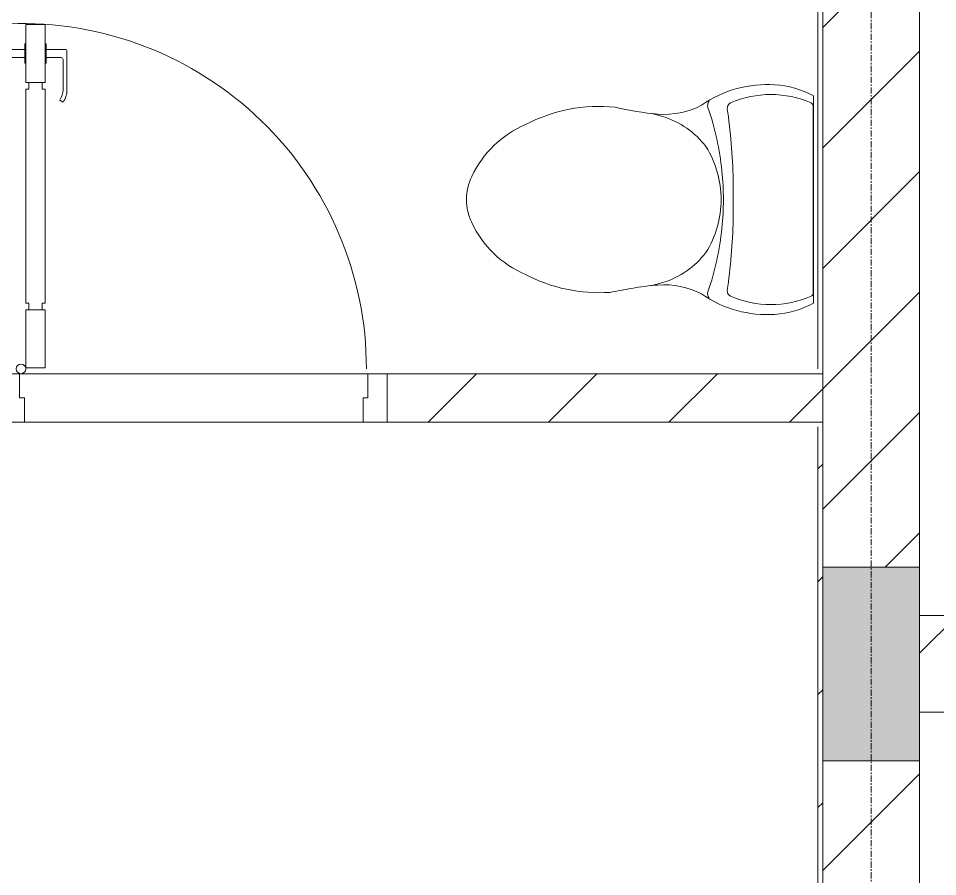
# Model space of a CAD drawing. Header units: millimetres. Extents: x 5359 to 218750, y -16347 to 109893.
# Drawn here: x 75590 to 77490, y 30197 to 31971 of the extents above; entities that cross this region are included whole.
import ezdxf

# ---------------------------------------------------------------- set-up
doc = ezdxf.new("R2010")
doc.units = ezdxf.units.MM
doc.linetypes.add('Grid Line', pattern=[22.225, 12.7, -3.175, 3.175, -3.175])
for name, color, linetype, lineweight in [('0-1', 7, 'Continuous', 5), ('A-DETL-GENF-1', 9, 'Continuous', 9), ('A-DOOR-1', 9, 'Continuous', 9), ('A-FLOR-1', 9, 'Continuous', 9), ('A-WALL-1', 53, 'Continuous', 18), ('A-WALL-2', 9, 'Continuous', 9), ('A-WALL-3', 113, 'Continuous', 18), ('A-WALL-PATT-1', 10, 'Continuous', 9), ('A-WALL-PATT-2', 9, 'Continuous', 9), ('A-WALL-PATT-3', 111, 'Continuous', 9), ('I-WALL-1', 53, 'Continuous', 18), ('P-SANR-FIXT-1', 9, 'Continuous', 9), ('S-COLS-1', 253, 'Continuous', 5), ('S-COLS-2', 53, 'Continuous', 18), ('S-GRID-1', 1, 'Grid Line', 9)]:
    doc.layers.add(name, color=color, linetype=linetype, lineweight=lineweight)
pattern_1 = [(45, (0, 0), (-124.4507934888324, 124.4507934888324), [])]

# ---------------------------------------------------------------- blocks, each defined once
blk = doc.blocks.new('NCV_TKTC_KET CAU_rvt-1-TKCS_MB ĐỊNH VỊ CỔNG-HÀNG RÀO')
at = {"layer": 'S-COLS-1'}
blk.add_hatch(color=256, dxfattribs=at).paths.add_polyline_path([(77452.5642870165, 30436.93603804457), (77452.5642870165, 30836.93603804461), (77252.56428701647, 30836.93603804461), (77252.56428701647, 30436.93603804463)])
at = {"layer": 'A-FLOR-1'}
blk.add_line((77452.6356179937, 31137.36286042179), (77452.6356179937, 32536.93603804454), dxfattribs=at)
at = {"layer": 'S-COLS-2'}
for p, q in [((77452.56428701642, 30836.93603804458), (77252.56428701639, 30836.93603804458)), ((77252.56428701639, 30836.93603804458), (77252.56428701639, 30436.9360380446)), ((77452.56428701642, 30436.93603804453), (77452.56428701642, 30836.93603804458)), ((77252.56428701639, 30436.9360380446), (77452.56428701642, 30436.93603804453))]:
    blk.add_line(p, q, dxfattribs=at)
blk = doc.blocks.new('DOOR_CW_01 CANH MO-PANEL KINH - DIG_02-800x2200-CỬA NHÔM KÍNH-400864-TKCS_MB ĐỊNH VỊ CỔNG-HÀNG RÀO')
at = {"layer": 'A-DETL-GENF-1'}
for p, q in [((-347.0000000000105, 772.0000000009796), (-307.0000000000054, 772.0000000009796)), ((-347.0000000000107, 652.000000000982), (-347.0000000000105, 772.0000000009798)), ((-307.0000000000054, 772.0000000009796), (-307.0000000000056, 652.0000000009819)), ((-349.000000000006, 731.7683564461059), (-347.0000000000059, 731.7683564461059)), ((-349.0000000000062, 692.2316435558546), (-349.0000000000061, 731.768356446106)), ((-347.0000000000062, 692.2316435558546), (-347.000000000006, 731.768356446106)), ((-307.0000000000101, 692.2316435558546), (-307.0000000000101, 731.768356446106)), ((-305.0000000000101, 731.7683564461059), (-307.0000000000101, 731.7683564461059)), ((-305.0000000000101, 692.2316435558546), (-305.0000000000101, 731.768356446106)), ((-392.0000000000061, 637.0000000009805), (-392.0000000000057, 716.4987005529379)), ((-349.0000000000061, 720.4987005529379), (-388.0000000000058, 720.4987005529379)), ((-349.0000000000061, 703.5012994490227), (-380.0000000000059, 703.5012994490227)), ((-305.0000000000101, 720.4987005529376), (-266.0000000000103, 720.4987005529376)), ((-305.00000000001, 703.5012994490227), (-274.0000000000102, 703.5012994490227)), ((-262.0000000000102, 637.0000000009803), (-262.0000000000103, 716.4987005529377)), ((-384.0000000000059, 699.5012994490228), (-384.000000000006, 637.0000000009803)), ((-347.0000000000062, 692.2316435558545), (-349.0000000000062, 692.2316435558545)), ((-307.0000000000101, 692.2316435558545), (-305.0000000000101, 692.2316435558545)), ((-270.0000000000102, 699.5012994490226), (-270.0000000000103, 637.00000000098)), ((-307.0000000000056, 652.000000000982), (-347.0000000000107, 652.000000000982)), ((-313.0000000000056, 652.000000000982), (-341.0000000000107, 652.000000000982)), ((-341.0000000000107, 652.000000000982), (-341.0000000000107, 638.0000000009803)), ((-313.0000000000056, 638.0000000009801), (-313.0000000000056, 652.0000000009818)), ((-347.0000000000107, 638.0000000009801), (-341.0000000000107, 638.0000000009801)), ((-347.0000000000107, 638.0000000009801), (-347.0000000000114, 196.0000000009743)), ((-307.0000000000056, 638.0000000009801), (-313.0000000000056, 638.0000000009801)), ((-307.0000000000063, 196.0000000009743), (-307.0000000000056, 638.0000000009801)), ((-383.861841993011, 611.1890603651834), (-377.3086256386989, 615.7776718559918)), ((-270.1381580070056, 611.1890603651833), (-276.6913743613176, 615.7776718559917)), ((-347.0000000000114, 196.0000000009744), (-341.0000000000114, 196.0000000009744)), ((-341.0000000000114, 196.0000000009744), (-341.0000000000114, 182.0000000009743)), ((-307.0000000000063, 196.0000000009743), (-313.0000000000063, 196.0000000009743)), ((-313.0000000000063, 182.0000000009743), (-313.0000000000063, 196.0000000009744)), ((-307.0000000000055, 182.0000000009742), (-347.0000000000103, 182.0000000009743)), ((-347.0000000000102, 182.0000000009743), (-347.0000000000105, 62.00000000097534)), ((-341.0000000000114, 182.0000000009743), (-313.0000000000063, 182.0000000009742)), ((-307.0000000000057, 62.00000000097528), (-307.0000000000055, 182.0000000009742)), ((-347.0000000000105, 62.00000000097534), (-307.0000000000057, 62.00000000097528))]:
    blk.add_line(p, q, dxfattribs=at)
blk.add_circle((-357.0000000000076, 60.00000000097616), 10, dxfattribs=at)
for centre, radius, start, end in [((-357.0000000000076, 60.00000000097616), 714.0000000000007, 359.9999999999996, 92), ((-388.0000000000057, 716.498700552938), 3.999999999999943, 90, 180), ((-380.0000000000059, 699.5012994490231), 4, 90, 180), ((-274.0000000000103, 699.5012994490226), 4, 0, 90), ((-266.0000000000103, 716.4987005529377), 4, 0, 90), ((-347.0000000000063, 637.0000000009803), 45.00000000000002, 179.9999999999997, 214.9999999999997), ((-347.0000000000063, 637.0000000009803), 36.99999999999984, 179.9999999999999, 214.9999999999999), ((-307.0000000000101, 637.0000000009803), 36.99999999999977, 324.9999999999997, 0), ((-307.0000000000101, 637.0000000009803), 44.99999999999989, 324.9999999999997, 1.447505775030507e-13)]:
    blk.add_arc(centre, radius, start, end, dxfattribs=at)
at = {"layer": 'A-DOOR-1'}
for p, q in [((-360.0000000000086, 50.00000000097387), (-400.000000000008, 50.000000000974)), ((-400.000000000008, 50.000000000974), (-400.0000000000083, -49.99999999999871)), ((-360.0000000000089, 9.672203038491034e-10), (-360.0000000000086, 50.00000000097387)), ((-357.0000000000089, 50.00000000098048), (-332.0000000000089, 50.00000000098048)), ((399.9999999999917, 50.00000000097142), (359.9999999999909, 50.00000000097155)), ((359.9999999999909, 50.00000000097155), (359.9999999999908, 9.650038101938207e-10)), ((399.9999999999914, -50.00000000000129), (399.9999999999917, 50.00000000097142)), ((-350.0000000000079, 9.671925741786918e-10), (-360.0000000000089, 9.672203038491034e-10)), ((-350.000000000008, -49.99999999904497), (-350.0000000000079, 9.671949241507605e-10)), ((359.9999999999908, 9.650038101938207e-10), (349.9999999999898, 9.650376497916114e-10)), ((349.9999999999898, 9.650376497916114e-10), (349.9999999999897, -49.99999999904722)), ((-400.0000000000083, -49.99999999999871), (-350.000000000008, -49.99999999904497)), ((349.9999999999897, -49.99999999904722), (399.9999999999914, -50.00000000000129))]:
    blk.add_line(p, q, dxfattribs=at)
blk = doc.blocks.new('TOILET - TOILET-348229-TKCS_MB ĐỊNH VỊ CỔNG-HÀNG RÀO')
at = {"layer": 'P-SANR-FIXT-1'}
for p, q in [((214.1995318668313, -19.05000000000122), (-214.1995318667546, -19.04999999999851)), ((193.97078499803, -19.91553583143607), (-193.9707849979227, -19.91553583143236)), ((-171.7035516261501, -330.2570353388664), (-178.5826640776578, -355.4610644590122)), ((171.7035516262215, -330.2570353388655), (178.5826640777298, -355.4610644590144))]:
    blk.add_line(p, q, dxfattribs=at)
for centre, radius, start, end in [((-46.13760999738189, -111.133930885133), 191.6357479952151, 151.2809300415396, 176.4513422227688), ((-9.838022255078874, -107.1523688825703), 207.3032811351502, 156.2861880749646, 203.7138119250351), ((-193.7090153667803, -26.38577465451942), 6.475531929314479, 92.31678001281682, 156.2861880749644), ((193.7090153668564, -26.38577465452188), 6.47553192931448, 23.71381192502309, 87.68321998690784), ((9.838022255153959, -107.1523688825704), 207.3032811351502, 336.2861880749622, 23.71381192503435), ((46.13760999745864, -111.1339308851331), 191.6357479952132, 3.548657777229072, 28.71906995845935), ((1.853693360708327, -114.1101153993178), 239.7192469555727, 176.451342222769, 195.2960603541507), ((-1.853693360632019, -114.1101153993178), 239.7192469555715, 344.7039396458467, 3.548657777229256), ((-4.003353977857214, -115.7119893735312), 233.6470971093106, 195.2960603541508, 215.2146594502504), ((-14.30394237479296, -1400.385881402284), 1215.583629418794, 90.3973723660729, 97.40697298192794), ((4.388159971324968e-11, -3462.789958907384), 3278.037309305237, 89.60262763392805, 90.3973723660729), ((14.30394237485165, -1400.385881402284), 1215.583629418795, 82.59302701807263, 89.60262763392828), ((4.003353977931188, -115.7119893735311), 233.6470971093119, 324.7853405497476, 344.7039396458467), ((-189.0800195427674, -185.5076524089137), 11.68855928237306, 205.4104838228699, 277.5788024475714), ((0.5529167513281621, -792.1312904916649), 586.9119850767163, 95.83215379759358, 108.9926663103517), ((178.9093763268637, -2951.264857805509), 2778.442103370485, 97.23514351628582, 97.57880244757047), ((3.282794167370461e-11, -786.7181433958776), 581.470672880702, 84.16784620241312, 95.83215379759358), ((-0.5529167512617627, -792.1312904916649), 586.9119850767158, 71.00733368964713, 84.16784620241312), ((-178.9093763268247, -2951.264857805507), 2778.442103370487, 82.42119755242916, 82.76485648371191), ((189.0800195428416, -185.5076524089161), 11.68855928237307, 262.4211975523414, 334.5895161771278), ((3.571972249606972e-11, -415.9841640074298), 206.1039568836559, 90.00000000000017, 122.0731667070444), ((3.544900571374513e-11, -415.9841640074298), 206.1039568836562, 57.92683329295567, 89.99999999999942), ((-194.9505441312366, -224.1118388292315), 13.81066364226807, 230.6723682122974, 288.9926663103689), ((-0.3874102947869895, -383.9560718636442), 179.5349737637684, 127.4035971626914, 162.5964028373153), ((0.3874102948585643, -383.9560718636442), 179.5349737637686, 17.40359716268476, 52.59640283730875), ((194.9505441313103, -224.111838829234), 13.81066364226808, 251.0073336896472, 309.3276317877064), ((-343.4828822549819, -327.3986474169055), 167.3360765967514, 355.4558907417207, 27.37996643146821), ((343.4828822550533, -327.3986474169097), 167.3360765967504, 152.6200335685317, 184.5441092582795), ((-719.24604541987, -297.5343536763932), 544.2841245188786, 346.0536205488104, 355.4558907417197), ((719.2460454198704, -297.5343536764119), 544.284124518806, 184.544109258279, 190.2879440585227), ((-1948.348746160097, -805.1146347579743), 2171.196004482318, 9.680981042718196, 10.89490707434008), ((137.1458721769089, -461.1864712179135), 329.7550814439056, 174.348719896015, 207.6877737289363), ((-137.1458721768386, -461.1864712179119), 329.7550814439059, 332.3122262710613, 3.683462135593233), ((45.14871311199176, -528.5992639728623), 217.6295211508281, 203.2216389143075, 244.771831349566), ((-45.14871311192206, -528.5992639728618), 217.6295211508283, 295.2281686504313, 336.778361085689), ((3.411031457289937e-11, -624.4228520098749), 111.7023465450977, 244.7718313495653, 295.2281686504309)]:
    blk.add_arc(centre, radius, start, end, dxfattribs=at)
blk = doc.blocks.new('NCV_TKTC_TANG 1_rvt-1-TKCS_MB ĐỊNH VỊ CỔNG-HÀNG RÀO')
at = {"layer": 'A-WALL-PATT-1'}
h = blk.add_hatch(dxfattribs=at)
h.set_pattern_fill('FP_2', color=256, style=0, pattern_type=2)
h.set_pattern_definition(pattern_1)
h.paths.add_polyline_path([(76352.56428701637, 31136.93603804358), (77252.5642870165, 31136.93603804358), (77252.5642870165, 31236.93603804355), (76352.56428701637, 31236.93603804362), (76352.56428701637, 31186.93603804457)])
h.paths.add_polyline_path([(75552.56428701639, 31136.93603804358), (75552.56428701639, 31236.93603804362), (75452.56428701642, 31236.93603804362), (75452.56428701642, 31136.93603804358)])
at = {"layer": 'A-WALL-PATT-2'}
h = blk.add_hatch(dxfattribs=at)
h.set_pattern_fill('FP_3', color=256, style=0, pattern_type=2)
h.set_pattern_definition([(45, (0, 0), (-116.6726188957803, 116.6726188957803), [])])
h.paths.add_polyline_path([(77252.56428701663, 25536.93603804455), (77252.56428701658, 31136.93603804363), (77242.5642870166, 31136.93603804363), (77242.56428701668, 25536.93603804455)])
at = {"layer": 'A-FLOR-1'}
for p, q in [((76312.56428701628, 31236.93603804356), (75592.56428701628, 31236.93603804356)), ((76302.56428701627, 31136.93603804358), (75602.56428701628, 31136.93603804358)), ((75602.56428701628, 31136.93603804527), (76302.56428701628, 31136.93603804527))]:
    blk.add_line(p, q, dxfattribs=at)
at = {"layer": 'A-WALL-1'}
for p, q in [((77252.56428701642, 31236.93603804352), (77242.56428701639, 31236.93603804359)), ((77252.56428701642, 31136.93603804354), (77252.56428701642, 31236.93603804352)), ((77242.56428701653, 31136.93603804354), (77252.56428701642, 31136.93603804354))]:
    blk.add_line(p, q, dxfattribs=at)
at = {"layer": 'A-WALL-2'}
for p, q in [((77242.56428701639, 31236.93603804359), (76352.56428701628, 31236.93603804359)), ((76302.56428701628, 31136.93603804356), (75602.5642870163, 31136.93603804357)), ((76352.56428701628, 31136.93603804354), (77242.56428701653, 31136.93603804354))]:
    blk.add_line(p, q, dxfattribs=at)
at = {"layer": 'I-WALL-1'}
for p, q in [((77242.56428701639, 32526.50921566679), (77242.56428701639, 31246.93603804362)), ((77252.56428701642, 31236.93603804359), (77252.56428701636, 32536.50921566682)), ((77242.56428701639, 31236.93603804359), (77252.56428701642, 31236.93603804359)), ((77252.56428701649, 31136.93603804361), (77242.56428701653, 31136.93603804361)), ((77242.56428701653, 31126.93603804358), (77242.5642870166, 25546.93603804457)), ((77252.56428701656, 25536.93603804454), (77252.56428701649, 31136.93603804361))]:
    blk.add_line(p, q, dxfattribs=at)
at = {"layer": 'A-DOOR-1'}
blk.add_blockref('DOOR_CW_01 CANH MO-PANEL KINH - DIG_02-800x2200-CỬA NHÔM KÍNH-400864-TKCS_MB ĐỊNH VỊ CỔNG-HÀNG RÀO', (75952.5642870163, 31186.93603804356), dxfattribs=at)
at = {"layer": 'P-SANR-FIXT-1', "rotation": 269.9999999999995}
blk.add_blockref('TOILET - TOILET-348229-TKCS_MB ĐỊNH VỊ CỔNG-HÀNG RÀO', (77252.5642870164, 31596.93603804356), dxfattribs=at)

msp = doc.modelspace()

# ---------------------------------------------------------------- hatches: boundary and pattern name
at = {"layer": 'A-WALL-PATT-3'}
h = msp.add_hatch(dxfattribs=at)
h.set_pattern_fill('FP_1', color=256, style=0, pattern_type=2)
h.set_pattern_definition(pattern_1)
h.paths.add_polyline_path([(77252.56428701634, 30836.93603804461), (77452.56428701636, 30836.93603804461), (77452.56428701636, 32536.93603804458), (77252.56428701634, 32536.93603804458), (77252.56428701634, 30992.77060664611)])
h = msp.add_hatch(dxfattribs=at)
h.set_pattern_fill('FP_1', color=256, style=0, pattern_type=2)
h.set_pattern_definition(pattern_1)
h.paths.add_polyline_path([(77984.80252501933, 30537.36286042143), (80152.56428701644, 30537.36286042143), (80152.56428701644, 30737.36286042146), (77452.5642870165, 30737.36286042146), (77452.5642870165, 30537.36286042143)])
h = msp.add_hatch(dxfattribs=at)
h.set_pattern_fill('FP_1', color=256, style=0, pattern_type=2)
h.set_pattern_definition(pattern_1)
h.paths.add_polyline_path([(77252.56428701634, 28886.93603804459), (77452.56428701636, 28886.93603804459), (77452.56428701636, 30436.93603804463), (77252.56428701634, 30436.93603804463)])

# ---------------------------------------------------------------- linework, layer by layer
at = {"layer": 'A-WALL-3'}
for p, q in [((77252.56428701626, 32536.93603804454), (77252.56428701626, 30836.93603804458)), ((77452.56428701627, 30836.93603804458), (77452.56428701627, 32536.93603804454)), ((77252.56428701626, 30836.93603804458), (77452.56428701627, 30836.93603804458)), ((80152.56428701636, 30737.36286042142), (77452.56428701642, 30737.36286042142)), ((77452.56428701642, 30737.36286042142), (77452.56428701642, 30537.3628604214)), ((77452.56428701642, 30537.3628604214), (80152.56428701636, 30537.3628604214)), ((77452.56428701627, 30436.9360380446), (77252.56428701626, 30436.9360380446)), ((77252.56428701626, 30436.9360380446), (77252.56428701626, 28886.93603804457)), ((77452.56428701627, 28886.93603804457), (77452.56428701627, 30436.9360380446))]:
    msp.add_line(p, q, dxfattribs=at)
at = {"layer": 'S-GRID-1'}
msp.add_line((77352.56428701627, 13102.53596504105), (77352.56428701637, 80482.73377850557), dxfattribs=at)

# ---------------------------------------------------------------- block references
at = {"layer": '0-1'}
for name in ['NCV_TKTC_KET CAU_rvt-1-TKCS_MB ĐỊNH VỊ CỔNG-HÀNG RÀO', 'NCV_TKTC_TANG 1_rvt-1-TKCS_MB ĐỊNH VỊ CỔNG-HÀNG RÀO']:
    msp.add_blockref(name, (0, 0), dxfattribs=at)

doc.saveas('drawing.dxf')
